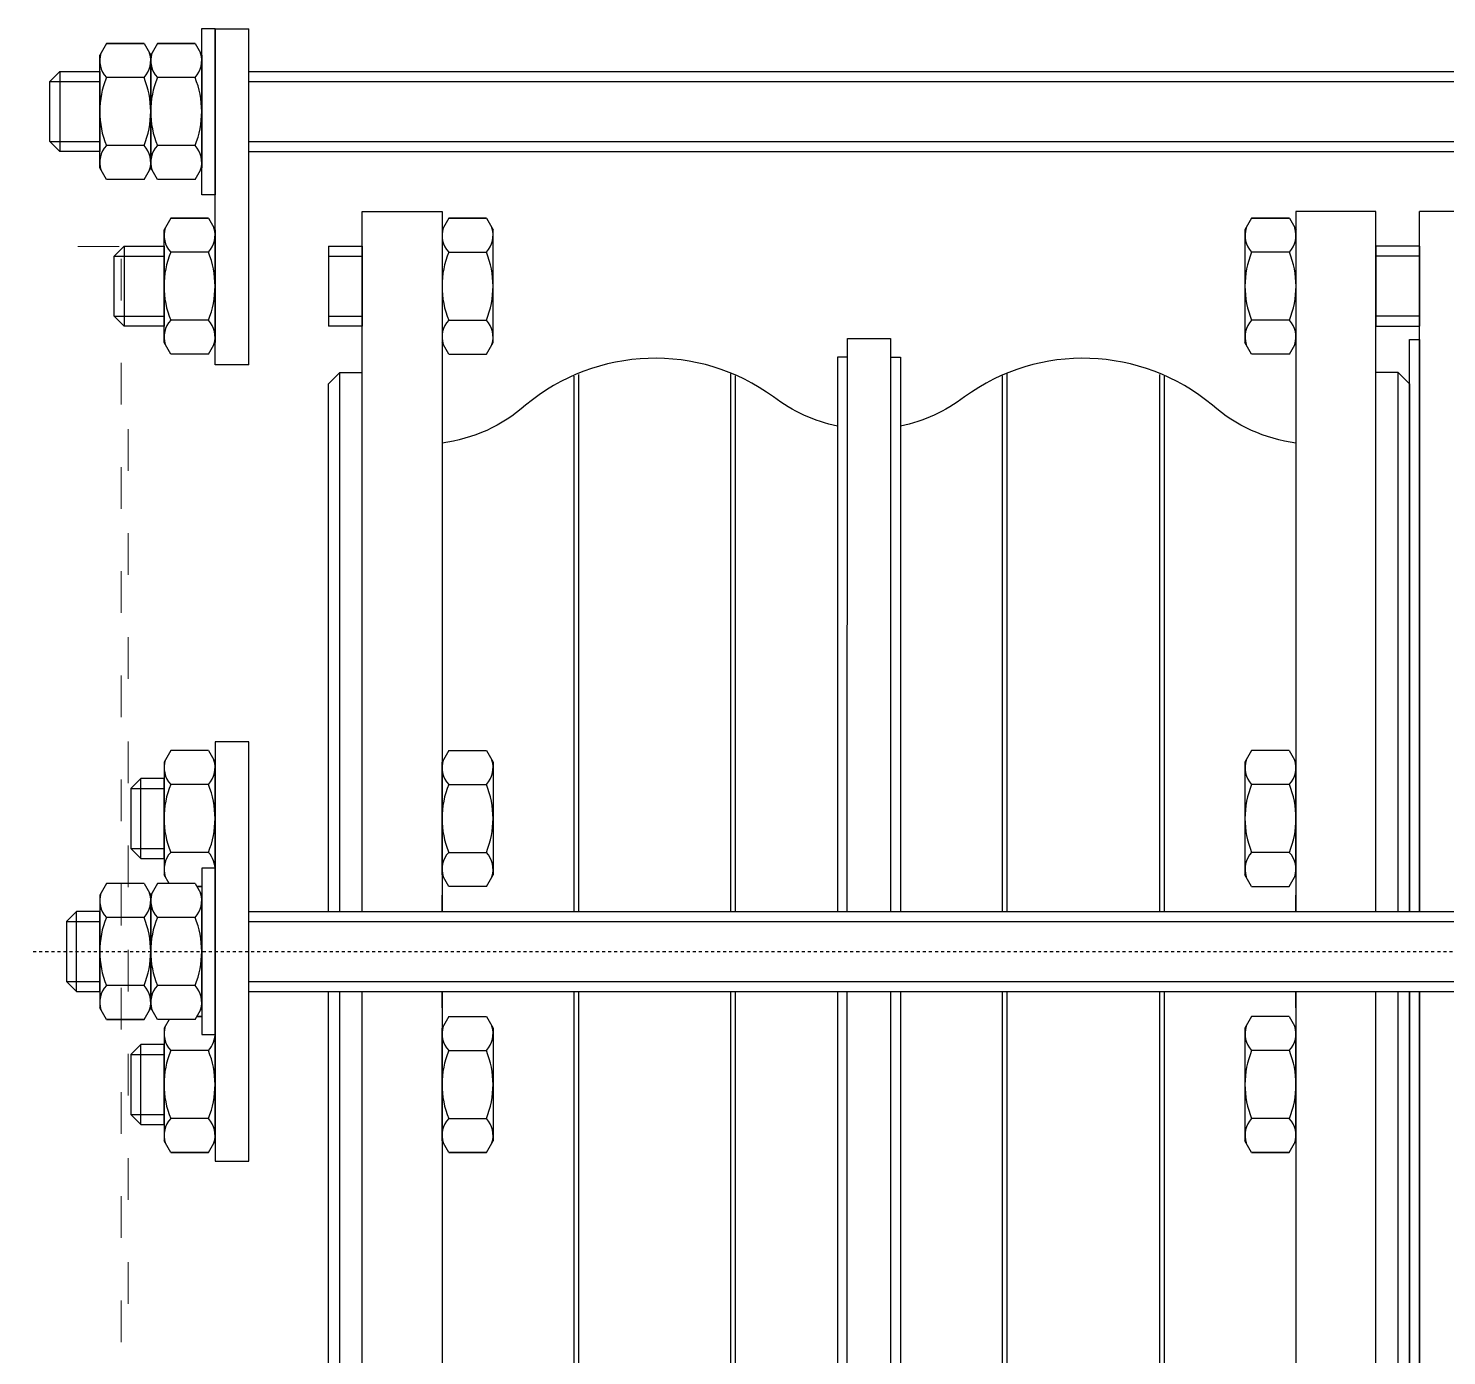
# Model space of a CAD drawing. Extents: x -3450 to 27857, y -1288 to 11880.
# Drawn here: x 1118.01 to 1164.88, y 1131.44 to 1175.3 of the extents above; entities that cross this region are included whole.
import ezdxf

# ---------------------------------------------------------------- set-up
doc = ezdxf.new("R2010")
doc.units = 0
doc.linetypes.add('188K-SM-03-F20-MECH-EQ-Y2257103$0$CENTER', pattern=[2, 1.25, -0.25, 0.25, -0.25])
doc.linetypes.add('188K-SM-03-F20-MECH-EQ-Y2257103$0$XFM7Q20PCW-200K$0$ACAD_ISO03W100', pattern=[30, 12, -18])
doc.layers.add('188K-SM-03-F20-MECH-EQ-Y2257103$0$18P7-CHWR-19-Center', color=244, linetype='188K-SM-03-F20-MECH-EQ-Y2257103$0$CENTER')
doc.layers.add('188K-SM-03-F20-MECH-EQ-Y2257103$0$18P7-PCWR-20.7-PIPE', color=6, linetype='Continuous')
doc.layers.add('188K-SM-03-F20-MECH-EQ-Y2257103$0$XFM7Q20PCW-200K$0$PCW EQ (FUTURE)', color=252, linetype='188K-SM-03-F20-MECH-EQ-Y2257103$0$XFM7Q20PCW-200K$0$ACAD_ISO03W100', lineweight=9)

# ---------------------------------------------------------------- blocks, each defined once
blk = doc.blocks.new('188K-SM-03-F20-MECH-EQ-Y2257103$0$XFM7Q20PCW-200K$0$漢唐美光 8NHV4A-10FDA-NC150-M - 漢唐美光 8NHV4A-10FDA-NC150-M-V1107-CUB_L40')
for p, q in [((-38.67, 113.06), (-66.27, 113.06)), ((-38.17, -292.44), (-38.17, 112.56)), ((-36.17, -251.47), (-36.17, 71.6))]:
    blk.add_line(p, q)
blk = doc.blocks.new('188K-SM-03-F20-MECH-EQ-Y2257103$0$SC-法蘭-300A-正視-派肯-(濾桶用))')
for p, q in [((46042.64, 66233.637), (46042.64, 66232.137)), ((46044.44, 66233.637), (46044.44, 66232.137)), ((46044.74, 66233.337), (46042.34, 66233.337)), ((46017.09, 66232.837), (46019.49, 66232.837)), ((46017.39, 66233.137), (46017.39, 66232.137)), ((46019.19, 66233.137), (46019.19, 66232.137)), ((46016.247, 66231.937), (46016.594, 66232.137)), ((46016.247, 66231.937), (46016.247, 66230.804)), ((46016.247, 66230.804), (46016.247, 66231.937)), ((46019.986, 66232.137), (46016.594, 66232.137)), ((46017.269, 66230.804), (46017.269, 66231.937)), ((46019.311, 66230.804), (46019.311, 66231.937)), ((46020.333, 66231.937), (46019.986, 66232.137)), ((46020.333, 66230.804), (46020.333, 66231.937)), ((46020.333, 66230.804), (46020.333, 66231.937)), ((46041.497, 66231.937), (46041.844, 66232.137)), ((46041.497, 66230.804), (46041.497, 66231.937)), ((46041.497, 66230.804), (46041.497, 66231.937)), ((46041.844, 66232.137), (46045.236, 66232.137)), ((46042.519, 66230.804), (46042.519, 66231.937)), ((46044.561, 66230.804), (46044.561, 66231.937)), ((46045.583, 66231.937), (46045.236, 66232.137)), ((46045.583, 66231.937), (46045.583, 66230.804)), ((46045.583, 66230.804), (46045.583, 66231.937)), ((46037.39, 66231.703), (46037.39, 66230.203)), ((46039.19, 66231.703), (46039.19, 66230.203)), ((46013.39, 66231.203), (46013.39, 66230.203)), ((46015.19, 66231.203), (46015.19, 66230.203)), ((46021.39, 66231.203), (46021.39, 66230.203)), ((46023.19, 66231.203), (46023.19, 66230.203)), ((46039.49, 66231.403), (46037.09, 66231.403)), ((46013.09, 66230.903), (46015.49, 66230.903)), ((46016.247, 66230.804), (46016.594, 66230.604)), ((46020.333, 66230.804), (46019.986, 66230.604)), ((46021.09, 66230.903), (46023.49, 66230.903)), ((46041.497, 66230.804), (46041.844, 66230.604)), ((46045.583, 66230.804), (46045.236, 66230.604)), ((46016.247, 66230.404), (46016.594, 66230.604)), ((46016.247, 66229.27), (46016.247, 66230.404)), ((46019.986, 66230.604), (46016.594, 66230.604)), ((46016.594, 66230.604), (46019.986, 66230.604)), ((46016.594, 66230.604), (46019.986, 66230.604)), ((46017.269, 66229.27), (46017.269, 66230.404)), ((46019.311, 66229.27), (46019.311, 66230.404)), ((46020.333, 66230.404), (46019.986, 66230.604)), ((46020.333, 66229.27), (46020.333, 66230.404)), ((46020.333, 66229.27), (46020.333, 66230.404)), ((46041.497, 66230.404), (46041.844, 66230.604)), ((46041.497, 66229.27), (46041.497, 66230.404)), ((46041.497, 66229.27), (46041.497, 66230.404)), ((46041.844, 66230.604), (46045.236, 66230.604)), ((46045.236, 66230.604), (46041.844, 66230.604)), ((46045.236, 66230.604), (46041.844, 66230.604)), ((46042.519, 66229.27), (46042.519, 66230.404)), ((46044.561, 66229.27), (46044.561, 66230.404)), ((46045.583, 66230.404), (46045.236, 66230.604)), ((46045.583, 66230.404), (46045.583, 66229.27)), ((46045.583, 66229.27), (46045.583, 66230.404)), ((46012.247, 66230.003), (46012.594, 66230.203)), ((46012.247, 66230.003), (46012.247, 66228.869)), ((46012.247, 66228.869), (46012.247, 66230.003)), ((46015.986, 66230.203), (46012.594, 66230.203)), ((46013.269, 66228.869), (46013.269, 66230.003)), ((46015.311, 66228.869), (46015.311, 66230.003)), ((46016.247, 66230.052), (46015.986, 66230.203)), ((46020.333, 66230.052), (46020.594, 66230.203)), ((46023.986, 66230.203), (46020.594, 66230.203)), ((46021.269, 66228.869), (46021.269, 66230.003)), ((46023.311, 66228.869), (46023.311, 66230.003)), ((46024.333, 66230.003), (46023.986, 66230.203)), ((46024.333, 66228.869), (46024.333, 66230.003)), ((46024.333, 66228.869), (46024.333, 66230.003)), ((46036.247, 66230.003), (46036.594, 66230.203)), ((46036.247, 66228.869), (46036.247, 66230.003)), ((46036.247, 66228.869), (46036.247, 66230.003)), ((46036.594, 66230.203), (46039.986, 66230.203)), ((46037.269, 66228.869), (46037.269, 66230.003)), ((46039.311, 66228.869), (46039.311, 66230.003)), ((46040.333, 66230.003), (46039.986, 66230.203)), ((46040.333, 66230.003), (46040.333, 66228.869)), ((46040.333, 66228.869), (46040.333, 66230.003)), ((46016.247, 66229.27), (46016.593, 66229.07)), ((46016.333, 66229.07), (46016.333, 66229.221)), ((46016.333, 66229.07), (46016.333, 66229.221)), ((46016.333, 66229.221), (46016.333, 66229.07)), ((46016.333, 66229.07), (46016.333, 66229.221)), ((46016.594, 66229.07), (46019.986, 66229.07)), ((46020.333, 66229.27), (46019.986, 66229.07)), ((46020.247, 66229.221), (46020.247, 66229.07)), ((46020.247, 66229.07), (46020.247, 66229.221)), ((46041.497, 66229.27), (46041.844, 66229.07)), ((46045.236, 66229.07), (46041.844, 66229.07)), ((46045.583, 66229.27), (46045.236, 66229.07)), ((46012.247, 66228.869), (46012.594, 66228.669)), ((46012.594, 66228.669), (46015.986, 66228.669)), ((46015.988, 66228.67), (46015.986, 66228.669)), ((46015.997, 66228.671), (46020.583, 66228.67)), ((46020.592, 66228.67), (46020.594, 66228.669)), ((46020.594, 66228.669), (46023.986, 66228.669)), ((46024.333, 66228.869), (46023.986, 66228.669)), ((46036.247, 66228.869), (46036.594, 66228.669)), ((46039.986, 66228.669), (46036.594, 66228.669)), ((46040.333, 66228.869), (46039.986, 66228.669)), ((46045.833, 66228.671), (46041.247, 66228.67)), ((46011.99, 66227.658), (46024.59, 66227.658)), ((46017.09, 66227.658), (46017.09, 66190.058)), ((46017.39, 66227.658), (46017.39, 66190.058)), ((46019.19, 66227.658), (46019.19, 66190.058)), ((46019.49, 66227.658), (46019.49, 66190.058)), ((46035.921, 66227.658), (46046.027, 66227.658)), ((46042.34, 66227.658), (46042.34, 66190.058)), ((46042.64, 66227.658), (46042.64, 66190.058)), ((46044.44, 66227.658), (46044.44, 66190.058)), ((46044.74, 66227.658), (46044.74, 66190.058)), ((46037.09, 66224.246), (46037.09, 66225.258)), ((46039.49, 66225.258), (46037.09, 66225.258)), ((46037.39, 66225.258), (46037.39, 66224.246)), ((46039.19, 66225.258), (46039.19, 66224.246)), ((46039.49, 66225.258), (46039.49, 66224.246)), ((46039.49, 66224.246), (46037.09, 66224.246)), ((46012.247, 66221.646), (46012.594, 66221.846)), ((46012.594, 66221.846), (46015.986, 66221.846)), ((46016.333, 66221.646), (46015.986, 66221.846)), ((46016.594, 66221.846), (46017.09, 66221.846)), ((46019.49, 66221.846), (46019.986, 66221.846)), ((46020.247, 66221.646), (46020.594, 66221.846)), ((46020.594, 66221.846), (46023.986, 66221.846)), ((46024.333, 66221.646), (46023.986, 66221.846)), ((46036.247, 66221.646), (46036.594, 66221.846)), ((46039.986, 66221.846), (46036.594, 66221.846)), ((46040.333, 66221.646), (46039.986, 66221.846)), ((46012.247, 66220.512), (46012.247, 66221.646)), ((46012.247, 66221.646), (46012.247, 66220.512)), ((46013.269, 66221.646), (46013.269, 66220.512)), ((46015.311, 66221.646), (46015.311, 66220.512)), ((46016.333, 66221.646), (46016.333, 66220.512)), ((46020.247, 66220.512), (46020.247, 66221.646)), ((46021.269, 66221.646), (46021.269, 66220.512)), ((46023.311, 66221.646), (46023.311, 66220.512)), ((46024.333, 66221.646), (46024.333, 66220.512)), ((46024.333, 66221.646), (46024.333, 66220.512)), ((46036.247, 66221.646), (46036.247, 66220.512)), ((46036.247, 66221.646), (46036.247, 66220.512)), ((46037.269, 66221.646), (46037.269, 66220.512)), ((46039.311, 66221.646), (46039.311, 66220.512)), ((46040.333, 66220.512), (46040.333, 66221.646)), ((46040.333, 66221.646), (46040.333, 66220.512)), ((46012.247, 66220.512), (46012.594, 66220.312)), ((46016.333, 66220.512), (46015.986, 66220.312)), ((46020.247, 66220.512), (46020.594, 66220.312)), ((46024.333, 66220.512), (46023.986, 66220.312)), ((46036.247, 66220.512), (46036.594, 66220.312)), ((46040.333, 66220.512), (46039.986, 66220.312)), ((46015.986, 66220.312), (46012.594, 66220.312)), ((46023.986, 66220.312), (46020.594, 66220.312)), ((46036.594, 66220.312), (46039.986, 66220.312)), ((46012.247, 66197.504), (46012.594, 66197.704)), ((46012.247, 66197.504), (46012.247, 66196.371)), ((46012.247, 66196.371), (46012.247, 66197.504)), ((46015.986, 66197.704), (46012.594, 66197.704)), ((46013.269, 66196.371), (46013.269, 66197.504)), ((46015.311, 66196.371), (46015.311, 66197.504)), ((46016.333, 66197.504), (46015.986, 66197.704)), ((46016.333, 66196.371), (46016.333, 66197.504)), ((46020.247, 66197.504), (46020.594, 66197.704)), ((46020.247, 66197.504), (46020.247, 66196.371)), ((46023.986, 66197.704), (46020.594, 66197.704)), ((46021.269, 66196.371), (46021.269, 66197.504)), ((46023.311, 66196.371), (46023.311, 66197.504)), ((46024.333, 66197.504), (46023.986, 66197.704)), ((46024.333, 66196.371), (46024.333, 66197.504)), ((46024.333, 66196.371), (46024.333, 66197.504)), ((46036.247, 66197.504), (46036.594, 66197.704)), ((46036.247, 66196.37), (46036.247, 66197.504)), ((46036.247, 66196.37), (46036.247, 66197.504)), ((46039.986, 66197.704), (46036.594, 66197.704)), ((46037.269, 66196.37), (46037.269, 66197.504)), ((46039.311, 66196.37), (46039.311, 66197.504)), ((46040.333, 66197.504), (46039.986, 66197.704)), ((46040.333, 66197.504), (46040.333, 66196.37)), ((46040.333, 66196.37), (46040.333, 66197.504)), ((46012.247, 66196.371), (46012.594, 66196.171)), ((46012.594, 66196.171), (46015.986, 66196.171)), ((46016.333, 66196.371), (46015.986, 66196.171)), ((46016.594, 66196.171), (46017.09, 66196.171)), ((46019.49, 66196.171), (46019.986, 66196.171)), ((46020.247, 66196.371), (46020.594, 66196.171)), ((46020.594, 66196.171), (46023.986, 66196.171)), ((46024.333, 66196.371), (46023.986, 66196.171)), ((46036.247, 66196.37), (46036.594, 66196.17)), ((46040.333, 66196.37), (46039.986, 66196.17)), ((46039.49, 66193.771), (46037.09, 66193.771)), ((46037.09, 66193.771), (46037.09, 66192.458)), ((46037.39, 66192.458), (46037.39, 66193.771)), ((46039.19, 66192.458), (46039.19, 66193.771)), ((46039.49, 66192.458), (46039.49, 66193.771)), ((45999.89, 66192.758), (46017.09, 66192.758)), ((46019.49, 66192.758), (46036.69, 66192.758)), ((46036.69, 66192.758), (46036.69, 66192.458)), ((45996.04, 66192.458), (46017.09, 66192.458)), ((46017.09, 66192.458), (45999.89, 66192.458)), ((46036.69, 66192.458), (46019.49, 66192.458)), ((46019.49, 66192.458), (46040.54, 66192.458)), ((46039.49, 66192.458), (46037.09, 66192.458)), ((46040.54, 66190.058), (46040.54, 66192.458))]:
    blk.add_line(p, q)
for points in [[(46044.74, 66233.337), (46044.74, 66232.137), (46042.34, 66232.137), (46042.34, 66233.337), (46042.64, 66233.637), (46044.44, 66233.637)], [(46017.09, 66232.837), (46017.09, 66232.137), (46019.49, 66232.137), (46019.49, 66232.837), (46019.19, 66233.137), (46017.39, 66233.137)], [(46039.49, 66231.403), (46039.49, 66230.203), (46037.09, 66230.203), (46037.09, 66231.403), (46037.39, 66231.703), (46039.19, 66231.703)], [(46013.09, 66230.903), (46013.09, 66230.203), (46015.49, 66230.203), (46015.49, 66230.903), (46015.19, 66231.203), (46013.39, 66231.203)], [(46021.09, 66230.903), (46021.09, 66230.203), (46023.49, 66230.203), (46023.49, 66230.903), (46023.19, 66231.203), (46021.39, 66231.203)], [(46015.79, 66229.07), (46015.79, 66228.67), (46020.79, 66228.67), (46020.79, 66229.07)], [(46046.04, 66229.07), (46046.04, 66228.67), (46041.04, 66228.67), (46041.04, 66229.07)]]:
    blk.add_lwpolyline(points, close=True)
for points in [[(46024.59, 66227.658), (46024.59, 66228.669), (46011.99, 66228.669), (46011.99, 66227.658)], [(46035.921, 66227.658), (46035.921, 66228.669), (46046.027, 66228.671), (46046.027, 66227.658)], [(46000.883, 66224.246), (46000.883, 66224.921), (46001.221, 66225.258), (46017.09, 66225.258)], [(46019.49, 66225.258), (46035.359, 66225.258), (46035.696, 66224.92), (46035.696, 66224.245)], [(46000.883, 66224.921), (46017.09, 66224.921)], [(46019.49, 66224.921), (46035.696, 66224.92)], [(46017.09, 66221.846), (45996.04, 66221.846), (45996.04, 66224.246), (46017.09, 66224.246)], [(46019.49, 66224.246), (46040.54, 66224.245), (46040.54, 66221.845), (46019.49, 66221.846)], [(46017.09, 66217.879), (46000.996, 66217.879)], [(46035.584, 66217.879), (46019.49, 66217.879)], [(46017.09, 66217.744), (46000.939, 66217.744)], [(46035.64, 66217.744), (46019.49, 66217.744)], [(46000.927, 66213.161), (46017.09, 66213.161)], [(46019.49, 66213.161), (46035.653, 66213.161)], [(46000.983, 66213.026), (46017.09, 66213.026)], [(46019.49, 66213.026), (46035.597, 66213.026)], [(46017.09, 66209.957), (46000.42, 66209.957), (46000.42, 66209.66)], [(46036.16, 66209.659), (46036.16, 66209.957), (46019.49, 66209.957)], [(46017.09, 66208.357), (45999.862, 66208.357), (45999.862, 66209.008), (45999.862, 66209.66), (46017.09, 66209.66)], [(46019.49, 66209.66), (46036.718, 66209.659), (46036.718, 66209.008), (46036.718, 66208.357), (46019.49, 66208.357)], [(46017.09, 66208.059), (46000.42, 66208.059), (46000.42, 66208.357)], [(46036.16, 66208.357), (46036.16, 66208.059), (46019.49, 66208.059)], [(46000.927, 66204.855), (46017.09, 66204.855)], [(46000.983, 66204.99), (46017.09, 66204.99)], [(46019.49, 66204.99), (46035.597, 66204.99)], [(46019.49, 66204.855), (46035.653, 66204.855)], [(46017.09, 66200.272), (46000.939, 66200.272)], [(46017.09, 66200.137), (46000.996, 66200.137)], [(46035.64, 66200.272), (46019.49, 66200.272)], [(46035.584, 66200.137), (46019.49, 66200.137)], [(46017.09, 66196.171), (45996.04, 66196.171), (45996.04, 66193.771), (46017.09, 66193.771)], [(46019.49, 66193.771), (46040.54, 66193.771), (46040.54, 66196.171), (46019.49, 66196.171)], [(46000.883, 66193.771), (46000.883, 66193.096), (46017.09, 66193.096)], [(46019.49, 66193.096), (46035.696, 66193.096), (46035.696, 66193.771)], [(46017.09, 66192.758), (46001.221, 66192.758), (46000.883, 66193.096)], [(46035.696, 66193.096), (46035.359, 66192.758), (46019.49, 66192.758)]]:
    blk.add_lwpolyline(points)
for points in [[(46034.086, 66209.957, -0.112979), (46034.96, 66211.876, 0.344432), (46034.712, 66219.331, -0.14926), (46033.575, 66221.845)], [(46033.575, 66196.171, -0.14926), (46034.712, 66198.685, 0.344432), (46034.96, 66206.14, -0.112979), (46034.086, 66208.059)]]:
    blk.add_lwpolyline(points, format="xyb")
for centre, radius, start, end in [((46016.758, 66231.385), 0.752, 47.2249, 107.2249), ((46018.29, 66229.429), 2.708, 67.8408, 112.1592), ((46019.822, 66231.385), 0.752, 72.7751, 132.7751), ((46042.008, 66231.385), 0.752, 47.2249, 107.2249), ((46043.54, 66229.429), 2.708, 67.8408, 112.1592), ((46045.072, 66231.385), 0.752, 72.7751, 132.7751), ((46016.758, 66231.356), 0.752, 252.7751, 312.7751), ((46018.29, 66233.312), 2.708, 247.8408, 292.1592), ((46019.822, 66231.356), 0.752, 227.2249, 287.2249), ((46042.008, 66231.356), 0.752, 252.7751, 312.7751), ((46043.54, 66233.312), 2.708, 247.8408, 292.1592), ((46045.072, 66231.356), 0.752, 227.2249, 287.2249), ((46016.758, 66229.852), 0.752, 47.2249, 107.2249), ((46018.29, 66227.896), 2.708, 67.8408, 112.1592), ((46019.822, 66229.852), 0.752, 72.7751, 132.7751), ((46042.008, 66229.852), 0.752, 47.2249, 107.2249), ((46043.54, 66227.896), 2.708, 67.8408, 112.1592), ((46045.072, 66229.852), 0.752, 72.7751, 132.7751), ((46012.758, 66229.451), 0.752, 47.2249, 107.2249), ((46012.758, 66229.451), 0.752, 47.2249, 107.2249), ((46014.29, 66227.495), 2.708, 67.8408, 112.1592), ((46015.822, 66229.451), 0.752, 72.7751, 132.7751), ((46020.758, 66229.451), 0.752, 47.2249, 107.2249), ((46020.758, 66229.451), 0.752, 47.2249, 107.2249), ((46022.29, 66227.495), 2.708, 67.8408, 112.1592), ((46023.822, 66229.451), 0.752, 72.7751, 132.7751), ((46036.758, 66229.451), 0.752, 47.2249, 107.2249), ((46038.29, 66227.495), 2.708, 67.8408, 112.1592), ((46039.822, 66229.451), 0.752, 72.7751, 132.7751), ((46039.822, 66229.451), 0.752, 72.7751, 132.7751), ((46016.758, 66229.822), 0.752, 252.7751, 312.7751), ((46018.29, 66231.778), 2.708, 247.8408, 292.1592), ((46019.822, 66229.822), 0.752, 227.2249, 287.2249), ((46042.008, 66229.822), 0.752, 252.7751, 312.7751), ((46043.54, 66231.778), 2.708, 247.8408, 292.1592), ((46045.072, 66229.822), 0.752, 227.2249, 287.2249), ((46012.758, 66229.421), 0.752, 252.7751, 312.7751), ((46014.29, 66231.377), 2.708, 247.8408, 292.1592), ((46015.822, 66229.421), 0.752, 227.2249, 272.6151), ((46020.758, 66229.421), 0.752, 267.3849, 312.7751), ((46022.29, 66231.377), 2.708, 247.8408, 292.1592), ((46023.822, 66229.421), 0.752, 227.2249, 287.2249), ((46036.758, 66229.421), 0.752, 252.7751, 312.7751), ((46038.29, 66231.377), 2.708, 247.8408, 292.1592), ((46039.822, 66229.421), 0.752, 227.2249, 287.2249), ((46012.758, 66221.094), 0.752, 47.2249, 107.2249), ((46014.29, 66219.138), 2.708, 67.8408, 112.1592), ((46015.822, 66221.094), 0.752, 72.7751, 132.7751), ((46020.758, 66221.094), 0.752, 47.2249, 107.2249), ((46022.29, 66219.138), 2.708, 67.8408, 112.1592), ((46023.822, 66221.094), 0.752, 72.7751, 132.7751), ((46036.758, 66221.094), 0.752, 47.2249, 107.2249), ((46038.29, 66219.138), 2.708, 67.8408, 112.1592), ((46039.822, 66221.094), 0.752, 72.7751, 132.7751), ((46012.758, 66221.064), 0.752, 252.7751, 312.7751), ((46012.758, 66221.064), 0.752, 252.7751, 312.7751), ((46014.29, 66223.02), 2.708, 247.8408, 292.1592), ((46015.822, 66221.064), 0.752, 227.2249, 287.2249), ((46020.758, 66221.064), 0.752, 252.7751, 312.7751), ((46020.758, 66221.064), 0.752, 252.7751, 312.7751), ((46022.29, 66223.02), 2.708, 247.8408, 292.1592), ((46023.822, 66221.064), 0.752, 227.2249, 287.2249), ((46036.758, 66221.064), 0.752, 252.7751, 312.7751), ((46038.29, 66223.02), 2.708, 247.8408, 292.1592), ((46039.822, 66221.064), 0.752, 227.2249, 287.2249), ((46039.822, 66221.064), 0.752, 227.2249, 287.2249), ((46012.758, 66196.952), 0.752, 47.2249, 107.2249), ((46012.758, 66196.952), 0.752, 47.2249, 107.2249), ((46014.29, 66194.996), 2.708, 67.8408, 112.1592), ((46015.822, 66196.952), 0.752, 72.7751, 132.7751), ((46020.758, 66196.952), 0.752, 47.2249, 107.2249), ((46020.758, 66196.952), 0.752, 47.2249, 107.2249), ((46022.29, 66194.996), 2.708, 67.8408, 112.1592), ((46023.822, 66196.952), 0.752, 72.7751, 132.7751), ((46036.758, 66196.952), 0.752, 47.2249, 107.2249), ((46038.29, 66194.996), 2.708, 67.8408, 112.1592), ((46039.822, 66196.952), 0.752, 72.7751, 132.7751), ((46039.822, 66196.952), 0.752, 72.7751, 132.7751), ((46012.758, 66196.923), 0.752, 252.7751, 312.7751), ((46014.29, 66198.878), 2.708, 247.8408, 292.1592), ((46015.822, 66196.923), 0.752, 227.2249, 287.2249), ((46020.758, 66196.923), 0.752, 252.7751, 312.7751), ((46022.29, 66198.878), 2.708, 247.8408, 292.1592), ((46023.822, 66196.923), 0.752, 227.2249, 287.2249), ((46036.758, 66196.922), 0.752, 252.7751, 312.7751), ((46038.29, 66198.878), 2.708, 247.8408, 292.1592), ((46039.822, 66196.922), 0.752, 227.2249, 287.2249)]:
    blk.add_arc(centre, radius, start, end)
blk = doc.blocks.new('188K-SM-03-F20-MECH-EQ-Y2257103$0$18P7-PCW-過濾桶配管')
at = {"layer": '188K-SM-03-F20-MECH-EQ-Y2257103$0$18P7-CHWR-19-Center', "ltscale": 0.01}
blk.add_line((0, -203.328), (0, -327.202), dxfattribs=at)
at = {"layer": '188K-SM-03-F20-MECH-EQ-Y2257103$0$18P7-PCWR-20.7-PIPE', "xscale": -0.9999999999999991}
blk.add_blockref('188K-SM-03-F20-MECH-EQ-Y2257103$0$SC-法蘭-300A-正視-派肯-(濾桶用))', (46018.29, -66437.465), dxfattribs=at)
blk = doc.blocks.new('188K-SM-03-F20-MECH-EQ-Y2257103')
at = {"layer": '188K-SM-03-F20-MECH-EQ-Y2257103$0$18P7-PCWR-20.7-PIPE', "xscale": -1.099104711986056, "yscale": 1.099104711986056, "zscale": 1.099104711986056, "rotation": 90}
blk.add_blockref('188K-SM-03-F20-MECH-EQ-Y2257103$0$18P7-PCW-過濾桶配管', (894.691, 1144.796), dxfattribs=at)
at = {"layer": '188K-SM-03-F20-MECH-EQ-Y2257103$0$XFM7Q20PCW-200K$0$PCW EQ (FUTURE)', "xscale": 0.1147234346767911, "yscale": 0.1147234346767911, "zscale": 0.1147234346767911}
blk.add_blockref('188K-SM-03-F20-MECH-EQ-Y2257103$0$XFM7Q20PCW-200K$0$漢唐美光 8NHV4A-10FDA-NC150-M - 漢唐美光 8NHV4A-10FDA-NC150-M-V1107-CUB_L40', (1125.452, 1155.115), dxfattribs=at)

msp = doc.modelspace()

# ---------------------------------------------------------------- block references
msp.add_blockref('188K-SM-03-F20-MECH-EQ-Y2257103', (0, 0))

doc.saveas('drawing.dxf')
